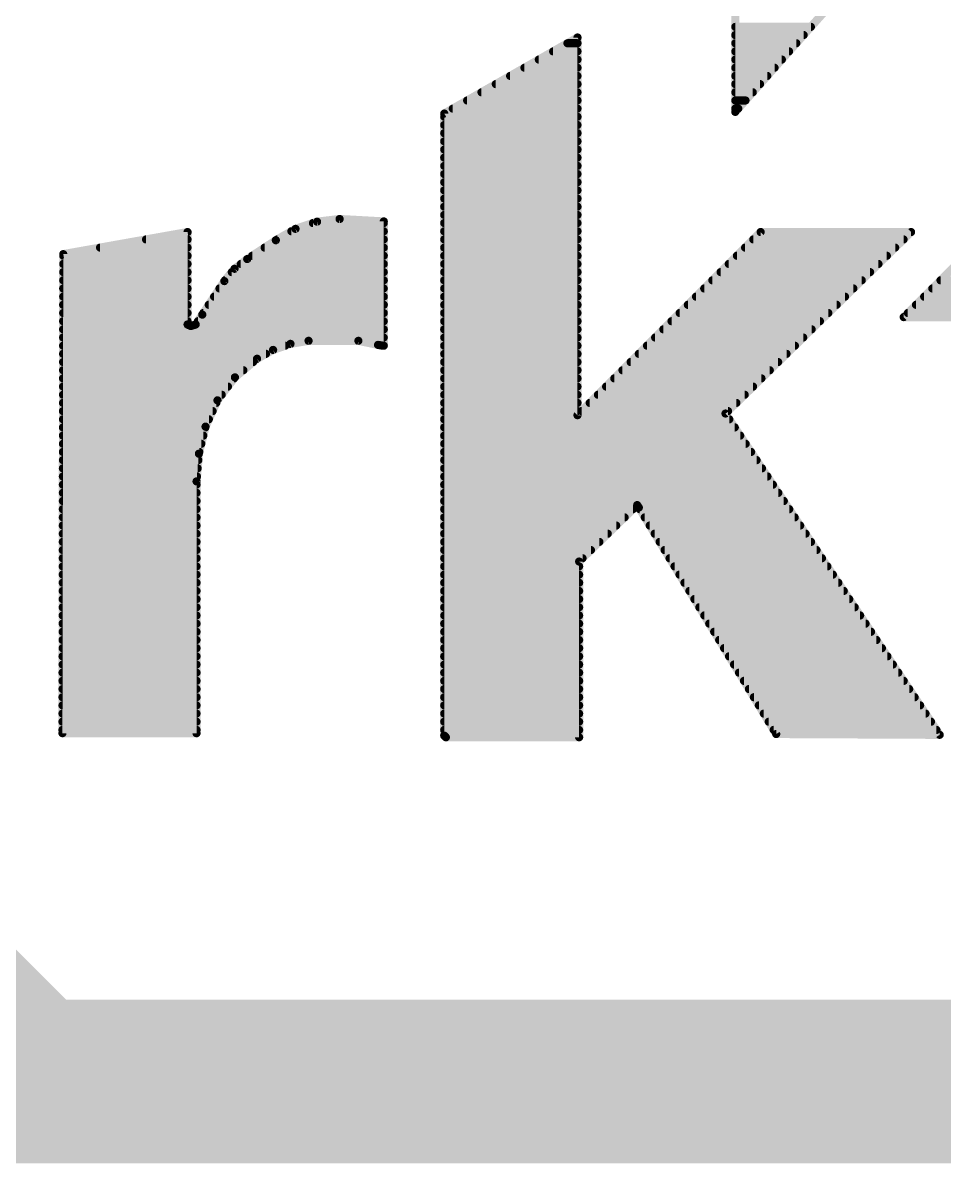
# Model space of a CAD drawing. Extents: x -15.6 to 82.7, y -6.5 to 54.7.
# Drawn here: x 31.54 to 34.403, y 42.926 to 46.469 of the extents above; entities that cross this region are included whole.
import ezdxf

# ---------------------------------------------------------------- set-up
doc = ezdxf.new("R2010")
doc.units = 0
for name, color, linetype in [('1', 12, 'CONTINUOUS'), ('16', 132, 'CONTINUOUS'), ('21', 41, 'CONTINUOUS'), ('22', 40, 'CONTINUOUS')]:
    doc.layers.add(name, color=color, linetype=linetype)

msp = doc.modelspace()

# ---------------------------------------------------------------- linework, layer by layer
at = {"layer": '1', "const_width": 0.254}
for points in [[(31.75, 43.18), (30.48, 44.45)], [(41.91, 43.18), (31.75, 43.18)]]:
    msp.add_lwpolyline(points, dxfattribs=at)
at = {"layer": '1', "const_width": 0.127}
for points in [[(31.75, 43.2435, 1), (31.75, 43.1165)], [(31.7051, 43.1351, 1), (31.7949, 43.2249)]]:
    msp.add_lwpolyline(points, format="xyb", dxfattribs=at)
at = {"layer": '16', "const_width": 0.254}
msp.add_lwpolyline([(62.23, 43.18), (12.7, 43.18)], dxfattribs=at)
at = {"layer": '21'}
for points, const_width in [([(33.7541, 47.7088), (33.7541, 46.1924)], 0.0254), ([(33.7541, 46.1924), (34.2417, 46.7411)], 0.0254), ([(33.7541, 46.4566), (33.9889, 46.4566)], 0.0254), ([(32.8498, 46.1874), (33.2638, 46.4236)], 0.0254), ([(33.2326, 46.4058), (33.2638, 46.4058)], 0.0254), ([(33.2638, 46.4236), (33.2638, 45.2501)], 0.0254), ([(33.7541, 46.4312), (33.9663, 46.4312)], 0.0254), ([(33.7541, 46.4058), (33.9437, 46.4058)], 0.0254), ([(33.1881, 46.3804), (33.2638, 46.3804)], 0.0254), ([(33.7541, 46.3804), (33.9212, 46.3804)], 0.0254), ([(33.1436, 46.355), (33.2638, 46.355)], 0.0254), ([(33.7541, 46.355), (33.8986, 46.355)], 0.0254), ([(33.0545, 46.3042), (33.2638, 46.3042)], 0.0254), ([(33.099, 46.3296), (33.2638, 46.3296)], 0.0254), ([(33.7541, 46.3296), (33.876, 46.3296)], 0.0254), ([(33.7541, 46.3042), (33.8535, 46.3042)], 0.0254), ([(33.01, 46.2788), (33.2638, 46.2788)], 0.0254), ([(33.7541, 46.2788), (33.8309, 46.2788)], 0.0254), ([(32.921, 46.228), (33.2638, 46.228)], 0.0254), ([(32.9655, 46.2534), (33.2638, 46.2534)], 0.0254), ([(33.7541, 46.2534), (33.8083, 46.2534)], 0.0254), ([(33.7541, 46.228), (33.7857, 46.228)], 0.0254), ([(32.8764, 46.2026), (33.2638, 46.2026)], 0.0254), ([(33.7541, 46.2026), (33.7632, 46.2026)], 0.0254), ([(32.8498, 44.2544), (32.8498, 46.1874)], 0.0254), ([(32.8498, 46.1772), (33.2638, 46.1772)], 0.0254), ([(32.8498, 46.1518), (33.2638, 46.1518)], 0.0254), ([(32.8498, 46.1264), (33.2638, 46.1264)], 0.0254), ([(32.8498, 46.101), (33.2638, 46.101)], 0.0254), ([(32.8498, 46.0756), (33.2638, 46.0756)], 0.0254), ([(32.8498, 46.0502), (33.2638, 46.0502)], 0.0254), ([(32.8498, 46.0248), (33.2638, 46.0248)], 0.0254), ([(32.8498, 45.9994), (33.2638, 45.9994)], 0.0254), ([(32.8498, 45.974), (33.2638, 45.974)], 0.0254), ([(32.8498, 45.9486), (33.2638, 45.9486)], 0.0254), ([(32.8498, 45.9232), (33.2638, 45.9232)], 0.0254), ([(32.8498, 45.8978), (33.2638, 45.8978)], 0.0254), ([(32.3877, 45.829), (32.4546, 45.8513)], 0.0254), ([(32.4418, 45.847), (32.6619, 45.847)], 0.0254), ([(32.4546, 45.8513), (32.5247, 45.8597)], 0.0254), ([(32.5247, 45.8597), (32.6619, 45.8521)], 0.0254), ([(32.6619, 45.8521), (32.6619, 45.466)], 0.0254), ([(32.8498, 45.8724), (33.2638, 45.8724)], 0.0254), ([(32.8498, 45.847), (33.2638, 45.847)], 0.0254), ([(31.6662, 45.7505), (32.0523, 45.8191)], 0.0254), ([(32.0523, 45.8191), (32.0523, 45.532)], 0.0254), ([(32.3266, 45.7937), (32.3877, 45.829)], 0.0254), ([(32.3749, 45.8216), (32.6619, 45.8216)], 0.0254), ([(32.8498, 45.8216), (33.2638, 45.8216)], 0.0254), ([(33.2638, 45.2501), (33.8328, 45.8191)], 0.0254), ([(34.3002, 45.8191), (33.7236, 45.2552)], 0.0254), ([(33.8328, 45.8191), (34.3002, 45.8191)], 0.0254), ([(34.2773, 45.5549), (34.544, 45.8216)], 0.0254), ([(31.7805, 45.7708), (32.0523, 45.7708)], 0.0254), ([(31.9234, 45.7962), (32.0523, 45.7962)], 0.0254), ([(32.2377, 45.7352), (32.3266, 45.7937)], 0.0254), ([(32.2918, 45.7708), (32.6619, 45.7708)], 0.0254), ([(32.3309, 45.7962), (32.6619, 45.7962)], 0.0254), ([(32.8498, 45.7962), (33.2638, 45.7962)], 0.0254), ([(32.8498, 45.7708), (33.2638, 45.7708)], 0.0254), ([(33.7845, 45.7708), (34.2508, 45.7708)], 0.0254), ([(33.8099, 45.7962), (34.2768, 45.7962)], 0.0254), ([(31.6636, 44.262), (31.6662, 45.7505)], 0.0254), ([(31.6662, 45.7454), (32.0523, 45.7454)], 0.0254), ([(32.1982, 45.705), (32.2377, 45.7352)], 0.0254), ([(32.2532, 45.7454), (32.6619, 45.7454)], 0.0254), ([(32.8498, 45.7454), (33.2638, 45.7454)], 0.0254), ([(33.7591, 45.7454), (34.2248, 45.7454)], 0.0254), ([(31.6661, 45.72), (32.0523, 45.72)], 0.0254), ([(32.1666, 45.6667), (32.1982, 45.705)], 0.0254), ([(32.2178, 45.72), (32.6619, 45.72)], 0.0254), ([(32.8498, 45.72), (33.2638, 45.72)], 0.0254), ([(33.7337, 45.72), (34.1989, 45.72)], 0.0254), ([(31.6661, 45.6946), (32.0523, 45.6946)], 0.0254), ([(31.6661, 45.6692), (32.0523, 45.6692)], 0.0254), ([(32.098, 45.5625), (32.1666, 45.6667)], 0.0254), ([(32.1687, 45.6692), (32.6619, 45.6692)], 0.0254), ([(32.1897, 45.6946), (32.6619, 45.6946)], 0.0254), ([(32.8498, 45.6946), (33.2638, 45.6946)], 0.0254), ([(32.8498, 45.6692), (33.2638, 45.6692)], 0.0254), ([(33.6829, 45.6692), (34.1469, 45.6692)], 0.0254), ([(33.7083, 45.6946), (34.1729, 45.6946)], 0.0254), ([(34.3916, 45.6692), (35.3924, 45.6692)], 0.0254), ([(31.666, 45.6438), (32.0523, 45.6438)], 0.0254), ([(32.1515, 45.6438), (32.6619, 45.6438)], 0.0254), ([(32.8498, 45.6438), (33.2638, 45.6438)], 0.0254), ([(33.6575, 45.6438), (34.121, 45.6438)], 0.0254), ([(34.3662, 45.6438), (35.3924, 45.6438)], 0.0254), ([(31.6659, 45.593), (32.0523, 45.593)], 0.0254), ([(31.666, 45.6184), (32.0523, 45.6184)], 0.0254), ([(32.1181, 45.593), (32.6619, 45.593)], 0.0254), ([(32.1348, 45.6184), (32.6619, 45.6184)], 0.0254), ([(32.8498, 45.6184), (33.2638, 45.6184)], 0.0254), ([(32.8498, 45.593), (33.2638, 45.593)], 0.0254), ([(33.6067, 45.593), (34.069, 45.593)], 0.0254), ([(33.6321, 45.6184), (34.095, 45.6184)], 0.0254), ([(34.3154, 45.593), (35.3924, 45.593)], 0.0254), ([(34.3408, 45.6184), (35.3924, 45.6184)], 0.0254), ([(31.6659, 45.5676), (32.0523, 45.5676)], 0.0254), ([(32.0777, 45.532), (32.098, 45.5625)], 0.0254), ([(32.1014, 45.5676), (32.6619, 45.5676)], 0.0254), ([(32.8498, 45.5676), (33.2638, 45.5676)], 0.0254), ([(33.5813, 45.5676), (34.043, 45.5676)], 0.0254), ([(34.6761, 45.5524), (34.2773, 45.5549)], 0.0254), ([(34.29, 45.5676), (35.3924, 45.5676)], 0.0254), ([(31.6658, 45.5422), (32.0523, 45.5422)], 0.0254), ([(32.0523, 45.532), (32.0624, 45.527)], 0.0254), ([(32.0624, 45.527), (32.0777, 45.532)], 0.0254), ([(32.0845, 45.5422), (32.6619, 45.5422)], 0.0254), ([(32.8498, 45.5422), (33.2638, 45.5422)], 0.0254), ([(33.5559, 45.5422), (34.0171, 45.5422)], 0.0254), ([(31.6657, 45.4914), (32.6619, 45.4914)], 0.0254), ([(31.6658, 45.5168), (32.6619, 45.5168)], 0.0254), ([(32.8498, 45.5168), (33.2638, 45.5168)], 0.0254), ([(32.8498, 45.4914), (33.2638, 45.4914)], 0.0254), ([(33.5051, 45.4914), (33.9651, 45.4914)], 0.0254), ([(33.5305, 45.5168), (33.9911, 45.5168)], 0.0254), ([(31.6657, 45.466), (32.3557, 45.466)], 0.0254), ([(32.3181, 45.4529), (32.2682, 45.4254)], 0.0254), ([(32.372, 45.4717), (32.3181, 45.4529)], 0.0254), ([(32.4282, 45.4812), (32.372, 45.4717)], 0.0254), ([(32.5831, 45.4812), (32.4282, 45.4812)], 0.0254), ([(32.6441, 45.4685), (32.5831, 45.4812)], 0.0254), ([(32.6593, 45.466), (32.6441, 45.4685)], 0.0254), ([(32.6619, 45.466), (32.6593, 45.466)], 0.0254), ([(32.6593, 45.466), (32.6619, 45.466)], 0.0254), ([(32.8498, 45.466), (33.2638, 45.466)], 0.0254), ([(33.4797, 45.466), (33.9392, 45.466)], 0.0254), ([(31.6656, 45.4152), (32.2561, 45.4152)], 0.0254), ([(31.6657, 45.4406), (32.2958, 45.4406)], 0.0254), ([(32.2682, 45.4254), (32.1995, 45.3677)], 0.0254), ([(32.8498, 45.4406), (33.2638, 45.4406)], 0.0254), ([(32.8498, 45.4152), (33.2638, 45.4152)], 0.0254), ([(33.4289, 45.4152), (33.8872, 45.4152)], 0.0254), ([(33.4543, 45.4406), (33.9132, 45.4406)], 0.0254), ([(31.6656, 45.3898), (32.2258, 45.3898)], 0.0254), ([(32.8498, 45.3898), (33.2638, 45.3898)], 0.0254), ([(33.4035, 45.3898), (33.8612, 45.3898)], 0.0254), ([(31.6655, 45.3644), (32.197, 45.3644)], 0.0254), ([(32.1995, 45.3677), (32.1452, 45.2962)], 0.0254), ([(32.8498, 45.3644), (33.2638, 45.3644)], 0.0254), ([(33.3781, 45.3644), (33.8353, 45.3644)], 0.0254), ([(31.6654, 45.3136), (32.1585, 45.3136)], 0.0254), ([(31.6655, 45.339), (32.1777, 45.339)], 0.0254), ([(32.8498, 45.339), (33.2638, 45.339)], 0.0254), ([(32.8498, 45.3136), (33.2638, 45.3136)], 0.0254), ([(33.3273, 45.3136), (33.7833, 45.3136)], 0.0254), ([(33.3527, 45.339), (33.8093, 45.339)], 0.0254), ([(31.6654, 45.2882), (32.1416, 45.2882)], 0.0254), ([(32.1452, 45.2962), (32.1081, 45.2145)], 0.0254), ([(32.8498, 45.2882), (33.2638, 45.2882)], 0.0254), ([(33.3019, 45.2882), (33.7573, 45.2882)], 0.0254), ([(31.6653, 45.2628), (32.1301, 45.2628)], 0.0254), ([(31.6653, 45.2374), (32.1185, 45.2374)], 0.0254), ([(32.8498, 45.2628), (33.2638, 45.2628)], 0.0254), ([(32.8498, 45.2374), (33.7355, 45.2374)], 0.0254), ([(33.2765, 45.2628), (33.7314, 45.2628)], 0.0254), ([(33.7236, 45.2552), (34.3891, 44.257)], 0.0254), ([(31.6653, 45.212), (32.1075, 45.212)], 0.0254), ([(32.1081, 45.2145), (32.0876, 45.1305)], 0.0254), ([(32.8498, 45.212), (33.7524, 45.212)], 0.0254), ([(31.6652, 45.1866), (32.1013, 45.1866)], 0.0254), ([(32.8498, 45.1866), (33.7693, 45.1866)], 0.0254), ([(31.6651, 45.1358), (32.0889, 45.1358)], 0.0254), ([(31.6652, 45.1612), (32.0951, 45.1612)], 0.0254), ([(32.0876, 45.1305), (32.0802, 45.0444)], 0.0254), ([(32.8498, 45.1612), (33.7863, 45.1612)], 0.0254), ([(32.8498, 45.1358), (33.8032, 45.1358)], 0.0254), ([(31.6651, 45.1104), (32.0859, 45.1104)], 0.0254), ([(32.8498, 45.1104), (33.8201, 45.1104)], 0.0254), ([(31.665, 45.085), (32.0837, 45.085)], 0.0254), ([(31.665, 45.0596), (32.0815, 45.0596)], 0.0254), ([(32.8498, 45.085), (33.8371, 45.085)], 0.0254), ([(32.8498, 45.0596), (33.854, 45.0596)], 0.0254), ([(31.6649, 45.0342), (32.0802, 45.0342)], 0.0254), ([(32.0802, 45.0444), (32.0802, 44.262)], 0.0254), ([(32.8498, 45.0342), (33.8709, 45.0342)], 0.0254), ([(31.6649, 45.0088), (32.0802, 45.0088)], 0.0254), ([(32.8498, 45.0088), (33.8879, 45.0088)], 0.0254), ([(31.6648, 44.958), (32.0802, 44.958)], 0.0254), ([(31.6649, 44.9834), (32.0802, 44.9834)], 0.0254), ([(32.8498, 44.9834), (33.9048, 44.9834)], 0.0254), ([(32.8498, 44.958), (33.4362, 44.958)], 0.0254), ([(33.4493, 44.9707), (33.2689, 44.7954)], 0.0254), ([(33.4543, 44.9631), (33.4493, 44.9707)], 0.0254), ([(33.8811, 44.2595), (33.4543, 44.9631)], 0.0254), ([(33.4574, 44.958), (33.9217, 44.958)], 0.0254), ([(31.6648, 44.9326), (32.0802, 44.9326)], 0.0254), ([(32.8498, 44.9326), (33.4101, 44.9326)], 0.0254), ([(33.4728, 44.9326), (33.9387, 44.9326)], 0.0254), ([(31.6647, 44.9072), (32.0802, 44.9072)], 0.0254), ([(31.6647, 44.8818), (32.0802, 44.8818)], 0.0254), ([(32.8498, 44.9072), (33.384, 44.9072)], 0.0254), ([(32.8498, 44.8818), (33.3578, 44.8818)], 0.0254), ([(33.4882, 44.9072), (33.9556, 44.9072)], 0.0254), ([(33.5036, 44.8818), (33.9725, 44.8818)], 0.0254), ([(31.6646, 44.8564), (32.0802, 44.8564)], 0.0254), ([(32.8498, 44.8564), (33.3317, 44.8564)], 0.0254), ([(33.519, 44.8564), (33.9895, 44.8564)], 0.0254), ([(31.6646, 44.831), (32.0802, 44.831)], 0.0254), ([(32.8498, 44.831), (33.3055, 44.831)], 0.0254), ([(33.5344, 44.831), (34.0064, 44.831)], 0.0254), ([(31.6645, 44.8056), (32.0802, 44.8056)], 0.0254), ([(31.6645, 44.7802), (32.0802, 44.7802)], 0.0254), ([(32.8498, 44.8056), (33.2794, 44.8056)], 0.0254), ([(32.8498, 44.7802), (33.2689, 44.7802)], 0.0254), ([(33.2689, 44.7954), (33.2689, 44.2493)], 0.0254), ([(33.5498, 44.8056), (34.0233, 44.8056)], 0.0254), ([(33.5652, 44.7802), (34.0403, 44.7802)], 0.0254), ([(31.6645, 44.7548), (32.0802, 44.7548)], 0.0254), ([(32.8498, 44.7548), (33.2689, 44.7548)], 0.0254), ([(33.5807, 44.7548), (34.0572, 44.7548)], 0.0254), ([(31.6644, 44.7294), (32.0802, 44.7294)], 0.0254), ([(31.6644, 44.704), (32.0802, 44.704)], 0.0254), ([(32.8498, 44.7294), (33.2689, 44.7294)], 0.0254), ([(32.8498, 44.704), (33.2689, 44.704)], 0.0254), ([(33.5961, 44.7294), (34.0742, 44.7294)], 0.0254), ([(33.6115, 44.704), (34.0911, 44.704)], 0.0254), ([(31.6643, 44.6786), (32.0802, 44.6786)], 0.0254), ([(32.8498, 44.6786), (33.2689, 44.6786)], 0.0254), ([(33.6269, 44.6786), (34.108, 44.6786)], 0.0254), ([(31.6643, 44.6532), (32.0802, 44.6532)], 0.0254), ([(32.8498, 44.6532), (33.2689, 44.6532)], 0.0254), ([(33.6423, 44.6532), (34.125, 44.6532)], 0.0254), ([(31.6642, 44.6278), (32.0802, 44.6278)], 0.0254), ([(31.6642, 44.6024), (32.0802, 44.6024)], 0.0254), ([(32.8498, 44.6278), (33.2689, 44.6278)], 0.0254), ([(32.8498, 44.6024), (33.2689, 44.6024)], 0.0254), ([(33.6577, 44.6278), (34.1419, 44.6278)], 0.0254), ([(33.6731, 44.6024), (34.1588, 44.6024)], 0.0254), ([(31.6642, 44.577), (32.0802, 44.577)], 0.0254), ([(32.8498, 44.577), (33.2689, 44.577)], 0.0254), ([(33.6885, 44.577), (34.1758, 44.577)], 0.0254), ([(31.6641, 44.5516), (32.0802, 44.5516)], 0.0254), ([(32.8498, 44.5516), (33.2689, 44.5516)], 0.0254), ([(33.7039, 44.5516), (34.1927, 44.5516)], 0.0254), ([(31.664, 44.5008), (32.0802, 44.5008)], 0.0254), ([(31.6641, 44.5262), (32.0802, 44.5262)], 0.0254), ([(32.8498, 44.5262), (33.2689, 44.5262)], 0.0254), ([(32.8498, 44.5008), (33.2689, 44.5008)], 0.0254), ([(33.7193, 44.5262), (34.2096, 44.5262)], 0.0254), ([(33.7347, 44.5008), (34.2266, 44.5008)], 0.0254), ([(31.664, 44.4754), (32.0802, 44.4754)], 0.0254), ([(32.8498, 44.4754), (33.2689, 44.4754)], 0.0254), ([(33.7501, 44.4754), (34.2435, 44.4754)], 0.0254), ([(31.6639, 44.45), (32.0802, 44.45)], 0.0254), ([(31.6639, 44.4246), (32.0802, 44.4246)], 0.0254), ([(32.8498, 44.45), (33.2689, 44.45)], 0.0254), ([(32.8498, 44.4246), (33.2689, 44.4246)], 0.0254), ([(33.7655, 44.45), (34.2604, 44.45)], 0.0254), ([(33.781, 44.4246), (34.2774, 44.4246)], 0.0254), ([(31.6638, 44.3992), (32.0802, 44.3992)], 0.0254), ([(32.8498, 44.3992), (33.2689, 44.3992)], 0.0254), ([(33.7964, 44.3992), (34.2943, 44.3992)], 0.0254), ([(31.6638, 44.3738), (32.0802, 44.3738)], 0.0254), ([(32.8498, 44.3738), (33.2689, 44.3738)], 0.0254), ([(33.8118, 44.3738), (34.3112, 44.3738)], 0.0254), ([(31.6637, 44.323), (32.0802, 44.323)], 0.0254), ([(31.6638, 44.3484), (32.0802, 44.3484)], 0.0254), ([(32.8498, 44.3484), (33.2689, 44.3484)], 0.0254), ([(32.8498, 44.323), (33.2689, 44.323)], 0.0254), ([(33.8272, 44.3484), (34.3282, 44.3484)], 0.0254), ([(33.8426, 44.323), (34.3451, 44.323)], 0.0254), ([(31.6637, 44.2976), (32.0802, 44.2976)], 0.0254), ([(32.8498, 44.2976), (33.2689, 44.2976)], 0.0254), ([(33.858, 44.2976), (34.362, 44.2976)], 0.0254), ([(31.6636, 44.2722), (32.0802, 44.2722)], 0.0254), ([(32.0802, 44.262), (31.6636, 44.262)], 0.0254), ([(32.8498, 44.2722), (33.2689, 44.2722)], 0.0254), ([(32.8549, 44.2493), (32.8498, 44.2544)], 0.0254), ([(33.2689, 44.2493), (32.8549, 44.2493)], 0.0254), ([(33.8734, 44.2722), (34.379, 44.2722)], 0.0254), ([(34.3891, 44.257), (33.8811, 44.2595)], 0.0254), ([(45.72, 43.18), (15.24, 43.18)], 0.508)]:
    msp.add_lwpolyline(points, dxfattribs=dict(at, const_width=const_width))
at = {"layer": '21', "const_width": 0.0127}
for points in [[(33.7541, 46.4629, 1), (33.7541, 46.4503)], [(33.9889, 46.4503, 1), (33.9889, 46.4629)], [(33.2326, 46.4121, 1), (33.2326, 46.3995)], [(33.2702, 46.4236, 1), (33.2575, 46.4236)], [(33.2669, 46.4181, 1), (33.2607, 46.4291)], [(33.2638, 46.3995, 1), (33.2638, 46.4121)], [(33.7541, 46.4376, 1), (33.7541, 46.4249)], [(33.7541, 46.4121, 1), (33.7541, 46.3995)], [(33.9437, 46.3995, 1), (33.9437, 46.4121)], [(33.9663, 46.4249, 1), (33.9663, 46.4376)], [(33.1881, 46.3867, 1), (33.1881, 46.3741)], [(33.2638, 46.3741, 1), (33.2638, 46.3867)], [(33.7541, 46.3867, 1), (33.7541, 46.3741)], [(33.9212, 46.3741, 1), (33.9212, 46.3867)], [(33.1436, 46.3614, 1), (33.1436, 46.3487)], [(33.2638, 46.3487, 1), (33.2638, 46.3614)], [(33.7541, 46.3614, 1), (33.7541, 46.3487)], [(33.8986, 46.3487, 1), (33.8986, 46.3614)], [(33.0545, 46.3105, 1), (33.0545, 46.2979)], [(33.099, 46.3359, 1), (33.099, 46.3233)], [(33.2638, 46.3233, 1), (33.2638, 46.3359)], [(33.2638, 46.2979, 1), (33.2638, 46.3105)], [(33.7541, 46.3359, 1), (33.7541, 46.3233)], [(33.7541, 46.3105, 1), (33.7541, 46.2979)], [(33.8535, 46.2979, 1), (33.8535, 46.3105)], [(33.876, 46.3233, 1), (33.876, 46.3359)], [(33.01, 46.2852, 1), (33.01, 46.2725)], [(33.2638, 46.2725, 1), (33.2638, 46.2852)], [(33.7541, 46.2852, 1), (33.7541, 46.2725)], [(33.8309, 46.2725, 1), (33.8309, 46.2852)], [(32.921, 46.2343, 1), (32.921, 46.2217)], [(32.9655, 46.2597, 1), (32.9655, 46.2471)], [(33.2638, 46.2471, 1), (33.2638, 46.2597)], [(33.2638, 46.2217, 1), (33.2638, 46.2343)], [(33.7541, 46.2597, 1), (33.7541, 46.2471)], [(33.7541, 46.2343, 1), (33.7541, 46.2217)], [(33.7857, 46.2217, 1), (33.7857, 46.2343)], [(33.8083, 46.2471, 1), (33.8083, 46.2597)], [(32.8764, 46.209, 1), (32.8764, 46.1963)], [(33.2638, 46.1963, 1), (33.2638, 46.209)], [(33.7541, 46.209, 1), (33.7541, 46.1963)], [(33.7632, 46.1963, 1), (33.7632, 46.209)], [(32.8467, 46.1929, 1), (32.8529, 46.1819)], [(32.8561, 46.1874, 1), (32.8435, 46.1874)], [(32.8498, 46.1835, 1), (32.8498, 46.1709)], [(33.2638, 46.1709, 1), (33.2638, 46.1835)], [(33.7494, 46.1966, 1), (33.7588, 46.1882)], [(33.7478, 46.1924, 1), (33.7604, 46.1924)], [(32.8498, 46.1328, 1), (32.8498, 46.1201)], [(32.8498, 46.1581, 1), (32.8498, 46.1455)], [(33.2638, 46.1455, 1), (33.2638, 46.1581)], [(33.2638, 46.1201, 1), (33.2638, 46.1328)], [(32.8498, 46.1073, 1), (32.8498, 46.0947)], [(33.2638, 46.0947, 1), (33.2638, 46.1073)], [(32.8498, 46.0566, 1), (32.8498, 46.0439)], [(32.8498, 46.0819, 1), (32.8498, 46.0693)], [(33.2638, 46.0693, 1), (33.2638, 46.0819)], [(33.2638, 46.0439, 1), (33.2638, 46.0566)], [(32.8498, 46.0311, 1), (32.8498, 46.0185)], [(33.2638, 46.0185, 1), (33.2638, 46.0311)], [(32.8498, 46.0057, 1), (32.8498, 45.9931)], [(33.2638, 45.9931, 1), (33.2638, 46.0057)], [(32.8498, 45.9804, 1), (32.8498, 45.9677)], [(32.8498, 45.9549, 1), (32.8498, 45.9423)], [(33.2638, 45.9677, 1), (33.2638, 45.9804)], [(33.2638, 45.9423, 1), (33.2638, 45.9549)], [(32.8498, 45.9295, 1), (32.8498, 45.9169)], [(33.2638, 45.9169, 1), (33.2638, 45.9295)], [(32.8498, 45.9042, 1), (32.8498, 45.8915)], [(33.2638, 45.8915, 1), (33.2638, 45.9042)], [(32.4418, 45.8533, 1), (32.4418, 45.8407)], [(32.4539, 45.8576, 1), (32.4554, 45.845)], [(32.4567, 45.8453, 1), (32.4526, 45.8573)], [(32.5251, 45.866, 1), (32.5243, 45.8534)], [(32.5255, 45.8534, 1), (32.5239, 45.866)], [(32.6683, 45.8521, 1), (32.6556, 45.8521)], [(32.6615, 45.8458, 1), (32.6623, 45.8584)], [(32.6619, 45.8407, 1), (32.6619, 45.8533)], [(32.8498, 45.8787, 1), (32.8498, 45.8661)], [(32.8498, 45.8533, 1), (32.8498, 45.8407)], [(33.2638, 45.8661, 1), (33.2638, 45.8787)], [(33.2638, 45.8407, 1), (33.2638, 45.8533)], [(32.0587, 45.8191, 1), (32.046, 45.8191)], [(32.0534, 45.8128, 1), (32.0512, 45.8254)], [(32.3749, 45.828, 1), (32.3749, 45.8153)], [(32.3857, 45.835, 1), (32.3897, 45.823)], [(32.3909, 45.8235, 1), (32.3845, 45.8345)], [(32.6619, 45.8153, 1), (32.6619, 45.828)], [(32.8498, 45.828, 1), (32.8498, 45.8153)], [(33.2638, 45.8153, 1), (33.2638, 45.828)], [(33.8328, 45.8254, 1), (33.8328, 45.8128)], [(33.8373, 45.8146, 1), (33.8283, 45.8236)], [(34.3046, 45.8146, 1), (34.2958, 45.8236)], [(34.3002, 45.8128, 1), (34.3002, 45.8254)], [(31.7805, 45.7771, 1), (31.7805, 45.7645)], [(31.9234, 45.8025, 1), (31.9234, 45.7899)], [(32.0523, 45.7899, 1), (32.0523, 45.8025)], [(32.0523, 45.7645, 1), (32.0523, 45.7771)], [(32.2918, 45.7771, 1), (32.2918, 45.7645)], [(32.3234, 45.7992, 1), (32.3298, 45.7882)], [(32.3301, 45.7884, 1), (32.3231, 45.799)], [(32.3309, 45.8025, 1), (32.3309, 45.7899)], [(32.6619, 45.7899, 1), (32.6619, 45.8025)], [(32.6619, 45.7645, 1), (32.6619, 45.7771)], [(32.8498, 45.8025, 1), (32.8498, 45.7899)], [(32.8498, 45.7771, 1), (32.8498, 45.7645)], [(33.2638, 45.7899, 1), (33.2638, 45.8025)], [(33.2638, 45.7645, 1), (33.2638, 45.7771)], [(33.7845, 45.7771, 1), (33.7845, 45.7645)], [(33.8099, 45.8025, 1), (33.8099, 45.7899)], [(34.2508, 45.7645, 1), (34.2508, 45.7771)], [(34.2768, 45.7899, 1), (34.2768, 45.8025)], [(31.6725, 45.7505, 1), (31.6599, 45.7505)], [(31.6651, 45.7568, 1), (31.6673, 45.7442)], [(31.6662, 45.7518, 1), (31.6662, 45.7391)], [(32.0523, 45.7391, 1), (32.0523, 45.7518)], [(32.2342, 45.7405, 1), (32.2412, 45.7299)], [(32.2416, 45.7302, 1), (32.2338, 45.7402)], [(32.2532, 45.7518, 1), (32.2532, 45.7391)], [(32.6619, 45.7391, 1), (32.6619, 45.7518)], [(32.8498, 45.7518, 1), (32.8498, 45.7391)], [(33.2638, 45.7391, 1), (33.2638, 45.7518)], [(33.7591, 45.7518, 1), (33.7591, 45.7391)], [(34.2248, 45.7391, 1), (34.2248, 45.7518)], [(31.6661, 45.7263, 1), (31.6661, 45.7137)], [(32.0523, 45.7137, 1), (32.0523, 45.7263)], [(32.1944, 45.71, 1), (32.2021, 45.7)], [(32.2031, 45.701, 1), (32.1934, 45.709)], [(32.2178, 45.7263, 1), (32.2178, 45.7137)], [(32.6619, 45.7137, 1), (32.6619, 45.7263)], [(32.8498, 45.7263, 1), (32.8498, 45.7137)], [(33.2638, 45.7137, 1), (33.2638, 45.7263)], [(33.7337, 45.7263, 1), (33.7337, 45.7137)], [(34.1989, 45.7137, 1), (34.1989, 45.7263)], [(31.6661, 45.7009, 1), (31.6661, 45.6883)], [(31.6661, 45.6756, 1), (31.6661, 45.6629)], [(32.0523, 45.6883, 1), (32.0523, 45.7009)], [(32.0523, 45.6629, 1), (32.0523, 45.6756)], [(32.1617, 45.6707, 1), (32.1715, 45.6627)], [(32.1719, 45.6632, 1), (32.1613, 45.6702)], [(32.1687, 45.6756, 1), (32.1687, 45.6629)], [(32.1897, 45.7009, 1), (32.1897, 45.6883)], [(32.6619, 45.6883, 1), (32.6619, 45.7009)], [(32.6619, 45.6629, 1), (32.6619, 45.6756)], [(32.8498, 45.6756, 1), (32.8498, 45.6629)], [(32.8498, 45.7009, 1), (32.8498, 45.6883)], [(33.2638, 45.6883, 1), (33.2638, 45.7009)], [(33.2638, 45.6629, 1), (33.2638, 45.6756)], [(33.6829, 45.6756, 1), (33.6829, 45.6629)], [(33.7083, 45.7009, 1), (33.7083, 45.6883)], [(34.1469, 45.6629, 1), (34.1469, 45.6756)], [(34.1729, 45.6883, 1), (34.1729, 45.7009)], [(34.3916, 45.6756, 1), (34.3916, 45.6629)], [(31.666, 45.6501, 1), (31.666, 45.6375)], [(32.0523, 45.6375, 1), (32.0523, 45.6501)], [(32.1515, 45.6501, 1), (32.1515, 45.6375)], [(32.6619, 45.6375, 1), (32.6619, 45.6501)], [(32.8498, 45.6501, 1), (32.8498, 45.6375)], [(33.2638, 45.6375, 1), (33.2638, 45.6501)], [(33.6575, 45.6501, 1), (33.6575, 45.6375)], [(34.121, 45.6375, 1), (34.121, 45.6501)], [(34.3662, 45.6501, 1), (34.3662, 45.6375)], [(31.6659, 45.5994, 1), (31.6659, 45.5867)], [(31.666, 45.6247, 1), (31.666, 45.6121)], [(32.0523, 45.6121, 1), (32.0523, 45.6247)], [(32.0523, 45.5867, 1), (32.0523, 45.5994)], [(32.1181, 45.5994, 1), (32.1181, 45.5867)], [(32.1348, 45.6247, 1), (32.1348, 45.6121)], [(32.6619, 45.6121, 1), (32.6619, 45.6247)], [(32.6619, 45.5867, 1), (32.6619, 45.5994)], [(32.8498, 45.5994, 1), (32.8498, 45.5867)], [(32.8498, 45.6247, 1), (32.8498, 45.6121)], [(33.2638, 45.6121, 1), (33.2638, 45.6247)], [(33.2638, 45.5867, 1), (33.2638, 45.5994)], [(33.6067, 45.5994, 1), (33.6067, 45.5867)], [(33.6321, 45.6247, 1), (33.6321, 45.6121)], [(34.069, 45.5867, 1), (34.069, 45.5994)], [(34.095, 45.6121, 1), (34.095, 45.6247)], [(34.3154, 45.5994, 1), (34.3154, 45.5867)], [(34.3408, 45.6247, 1), (34.3408, 45.6121)], [(31.6659, 45.5739, 1), (31.6659, 45.5613)], [(32.0523, 45.5613, 1), (32.0523, 45.5739)], [(32.0927, 45.566, 1), (32.1033, 45.559)], [(32.1033, 45.559, 1), (32.0927, 45.566)], [(32.1014, 45.5739, 1), (32.1014, 45.5613)], [(32.6619, 45.5613, 1), (32.6619, 45.5739)], [(32.8498, 45.5739, 1), (32.8498, 45.5613)], [(33.2638, 45.5613, 1), (33.2638, 45.5739)], [(33.5813, 45.5739, 1), (33.5813, 45.5613)], [(34.043, 45.5613, 1), (34.043, 45.5739)], [(34.2773, 45.5612, 1), (34.2773, 45.5486)], [(34.29, 45.5739, 1), (34.29, 45.5613)], [(31.6658, 45.5485, 1), (31.6658, 45.5359)], [(32.0551, 45.5377, 1), (32.0495, 45.5263)], [(32.046, 45.532, 1), (32.0587, 45.532)], [(32.0523, 45.5359, 1), (32.0523, 45.5485)], [(32.0604, 45.533, 1), (32.0644, 45.521)], [(32.0596, 45.5213, 1), (32.0652, 45.5327)], [(32.0724, 45.5355, 1), (32.083, 45.5285)], [(32.0797, 45.526, 1), (32.0757, 45.538)], [(32.0845, 45.5485, 1), (32.0845, 45.5359)], [(32.6619, 45.5359, 1), (32.6619, 45.5485)], [(32.8498, 45.5485, 1), (32.8498, 45.5359)], [(33.2638, 45.5359, 1), (33.2638, 45.5485)], [(33.5559, 45.5485, 1), (33.5559, 45.5359)], [(34.0171, 45.5359, 1), (34.0171, 45.5485)], [(34.2728, 45.5594, 1), (34.2818, 45.5504)], [(31.6658, 45.5232, 1), (31.6658, 45.5105)], [(31.6657, 45.4977, 1), (31.6657, 45.4851)], [(32.6619, 45.5105, 1), (32.6619, 45.5232)], [(32.6619, 45.4851, 1), (32.6619, 45.4977)], [(32.8498, 45.5232, 1), (32.8498, 45.5105)], [(32.8498, 45.4977, 1), (32.8498, 45.4851)], [(33.2638, 45.5105, 1), (33.2638, 45.5232)], [(33.2638, 45.4851, 1), (33.2638, 45.4977)], [(33.5051, 45.4977, 1), (33.5051, 45.4851)], [(33.5305, 45.5232, 1), (33.5305, 45.5105)], [(33.9651, 45.4851, 1), (33.9651, 45.4977)], [(33.9911, 45.5105, 1), (33.9911, 45.5232)], [(31.6657, 45.4723, 1), (31.6657, 45.4597)], [(32.316, 45.4589, 1), (32.3202, 45.4469)], [(32.3212, 45.4474, 1), (32.3151, 45.4585)], [(32.3557, 45.4597, 1), (32.3557, 45.4723)], [(32.3709, 45.4779, 1), (32.373, 45.4654)], [(32.3741, 45.4657, 1), (32.3699, 45.4777)], [(32.4282, 45.4875, 1), (32.4282, 45.4749)], [(32.4293, 45.4749, 1), (32.4271, 45.4875)], [(32.5844, 45.4874, 1), (32.5818, 45.475)], [(32.5831, 45.4749, 1), (32.5831, 45.4875)], [(32.6451, 45.4748, 1), (32.6431, 45.4622)], [(32.6428, 45.4623, 1), (32.6454, 45.4747)], [(32.6593, 45.4723, 1), (32.6593, 45.4597)], [(32.6593, 45.4723, 1), (32.6593, 45.4597)], [(32.6556, 45.466, 1), (32.6683, 45.466)], [(32.6583, 45.4597, 1), (32.6603, 45.4723)], [(32.6619, 45.4597, 1), (32.6619, 45.4723)], [(32.6619, 45.4597, 1), (32.6619, 45.4723)], [(32.8498, 45.4723, 1), (32.8498, 45.4597)], [(33.2638, 45.4597, 1), (33.2638, 45.4723)], [(33.4797, 45.4723, 1), (33.4797, 45.4597)], [(33.9392, 45.4597, 1), (33.9392, 45.4723)], [(31.6657, 45.447, 1), (31.6657, 45.4343)], [(31.6656, 45.4215, 1), (31.6656, 45.4089)], [(32.2561, 45.4089, 1), (32.2561, 45.4215)], [(32.2651, 45.431, 1), (32.2713, 45.4198)], [(32.2723, 45.4205, 1), (32.2641, 45.4303)], [(32.2958, 45.4343, 1), (32.2958, 45.447)], [(32.8498, 45.447, 1), (32.8498, 45.4343)], [(32.8498, 45.4215, 1), (32.8498, 45.4089)], [(33.2638, 45.4343, 1), (33.2638, 45.447)], [(33.2638, 45.4089, 1), (33.2638, 45.4215)], [(33.4289, 45.4215, 1), (33.4289, 45.4089)], [(33.4543, 45.447, 1), (33.4543, 45.4343)], [(33.8872, 45.4089, 1), (33.8872, 45.4215)], [(33.9132, 45.4343, 1), (33.9132, 45.447)], [(31.6656, 45.3961, 1), (31.6656, 45.3835)], [(32.2258, 45.3835, 1), (32.2258, 45.3961)], [(32.8498, 45.3961, 1), (32.8498, 45.3835)], [(33.2638, 45.3835, 1), (33.2638, 45.3961)], [(33.4035, 45.3961, 1), (33.4035, 45.3835)], [(33.8612, 45.3835, 1), (33.8612, 45.3961)], [(31.6655, 45.3708, 1), (31.6655, 45.3581)], [(32.1954, 45.3725, 1), (32.2036, 45.3628)], [(32.2046, 45.3638, 1), (32.1944, 45.3715)], [(32.197, 45.3581, 1), (32.197, 45.3708)], [(32.8498, 45.3708, 1), (32.8498, 45.3581)], [(33.2638, 45.3581, 1), (33.2638, 45.3708)], [(33.3781, 45.3708, 1), (33.3781, 45.3581)], [(33.8353, 45.3581, 1), (33.8353, 45.3708)], [(31.6654, 45.3199, 1), (31.6654, 45.3073)], [(31.6655, 45.3453, 1), (31.6655, 45.3327)], [(32.1585, 45.3073, 1), (32.1585, 45.3199)], [(32.1777, 45.3327, 1), (32.1777, 45.3453)], [(32.8498, 45.3453, 1), (32.8498, 45.3327)], [(32.8498, 45.3199, 1), (32.8498, 45.3073)], [(33.2638, 45.3327, 1), (33.2638, 45.3453)], [(33.2638, 45.3073, 1), (33.2638, 45.3199)], [(33.3273, 45.3199, 1), (33.3273, 45.3073)], [(33.3527, 45.3453, 1), (33.3527, 45.3327)], [(33.7833, 45.3073, 1), (33.7833, 45.3199)], [(33.8093, 45.3327, 1), (33.8093, 45.3453)], [(31.6654, 45.2946, 1), (31.6654, 45.2819)], [(32.1402, 45.3, 1), (32.1503, 45.2923)], [(32.151, 45.2936, 1), (32.1395, 45.2988)], [(32.1416, 45.2819, 1), (32.1416, 45.2946)], [(32.8498, 45.2946, 1), (32.8498, 45.2819)], [(33.2638, 45.2819, 1), (33.2638, 45.2946)], [(33.3019, 45.2946, 1), (33.3019, 45.2819)], [(33.7573, 45.2819, 1), (33.7573, 45.2946)], [(31.6653, 45.2692, 1), (31.6653, 45.2565)], [(31.6653, 45.2437, 1), (31.6653, 45.2311)], [(32.1185, 45.2311, 1), (32.1185, 45.2437)], [(32.1301, 45.2565, 1), (32.1301, 45.2692)], [(32.8498, 45.2692, 1), (32.8498, 45.2565)], [(32.8498, 45.2437, 1), (32.8498, 45.2311)], [(33.2593, 45.2546, 1), (33.2683, 45.2456)], [(33.2575, 45.2501, 1), (33.2702, 45.2501)], [(33.2638, 45.2565, 1), (33.2638, 45.2692)], [(33.2765, 45.2692, 1), (33.2765, 45.2565)], [(33.7289, 45.2587, 1), (33.7183, 45.2517)], [(33.7192, 45.2597, 1), (33.728, 45.2507)], [(33.7314, 45.2565, 1), (33.7314, 45.2692)], [(33.7355, 45.2311, 1), (33.7355, 45.2437)], [(31.6653, 45.2184, 1), (31.6653, 45.2057)], [(32.1023, 45.2171, 1), (32.1139, 45.2119)], [(32.1143, 45.213, 1), (32.1019, 45.216)], [(32.1075, 45.2057, 1), (32.1075, 45.2184)], [(32.8498, 45.2184, 1), (32.8498, 45.2057)], [(33.7524, 45.2057, 1), (33.7524, 45.2184)], [(31.6652, 45.193, 1), (31.6652, 45.1803)], [(32.1013, 45.1803, 1), (32.1013, 45.193)], [(32.8498, 45.193, 1), (32.8498, 45.1803)], [(33.7693, 45.1803, 1), (33.7693, 45.193)], [(31.6651, 45.1422, 1), (31.6651, 45.1295)], [(31.6652, 45.1675, 1), (31.6652, 45.1549)], [(32.094, 45.13, 1), (32.0813, 45.1311)], [(32.0889, 45.1295, 1), (32.0889, 45.1422)], [(32.0951, 45.1549, 1), (32.0951, 45.1675)], [(32.8498, 45.1422, 1), (32.8498, 45.1295)], [(32.8498, 45.1675, 1), (32.8498, 45.1549)], [(33.7863, 45.1549, 1), (33.7863, 45.1675)], [(33.8032, 45.1295, 1), (33.8032, 45.1422)], [(31.6651, 45.1168, 1), (31.6651, 45.1041)], [(32.0815, 45.132, 1), (32.0938, 45.129)], [(32.0859, 45.1041, 1), (32.0859, 45.1168)], [(32.8498, 45.1168, 1), (32.8498, 45.1041)], [(33.8201, 45.1041, 1), (33.8201, 45.1168)], [(31.665, 45.0913, 1), (31.665, 45.0787)], [(31.665, 45.066, 1), (31.665, 45.0533)], [(32.0815, 45.0533, 1), (32.0815, 45.066)], [(32.0837, 45.0787, 1), (32.0837, 45.0913)], [(32.8498, 45.066, 1), (32.8498, 45.0533)], [(32.8498, 45.0913, 1), (32.8498, 45.0787)], [(33.8371, 45.0787, 1), (33.8371, 45.0913)], [(33.854, 45.0533, 1), (33.854, 45.066)], [(31.6649, 45.0406, 1), (31.6649, 45.0279)], [(32.0739, 45.0449, 1), (32.0865, 45.0439)], [(32.0866, 45.0444, 1), (32.0739, 45.0444)], [(32.0802, 45.0279, 1), (32.0802, 45.0406)], [(32.8498, 45.0406, 1), (32.8498, 45.0279)], [(33.8709, 45.0279, 1), (33.8709, 45.0406)], [(31.6649, 45.0151, 1), (31.6649, 45.0025)], [(32.0802, 45.0025, 1), (32.0802, 45.0151)], [(32.8498, 45.0151, 1), (32.8498, 45.0025)], [(33.8879, 45.0025, 1), (33.8879, 45.0151)], [(31.6648, 44.9644, 1), (31.6648, 44.9517)], [(31.6649, 44.9898, 1), (31.6649, 44.9771)], [(32.0802, 44.9771, 1), (32.0802, 44.9898)], [(32.0802, 44.9517, 1), (32.0802, 44.9644)], [(32.8498, 44.9898, 1), (32.8498, 44.9771)], [(32.8498, 44.9644, 1), (32.8498, 44.9517)], [(33.4362, 44.9517, 1), (33.4362, 44.9644)], [(33.4546, 44.9742, 1), (33.444, 44.9672)], [(33.4537, 44.9661, 1), (33.4449, 44.9753)], [(33.4597, 44.9664, 1), (33.4489, 44.9598)], [(33.449, 44.9596, 1), (33.4596, 44.9666)], [(33.4574, 44.9644, 1), (33.4574, 44.9517)], [(33.9048, 44.9771, 1), (33.9048, 44.9898)], [(33.9217, 44.9517, 1), (33.9217, 44.9644)], [(31.6648, 44.9389, 1), (31.6648, 44.9263)], [(32.0802, 44.9263, 1), (32.0802, 44.9389)], [(32.8498, 44.9389, 1), (32.8498, 44.9263)], [(33.4101, 44.9263, 1), (33.4101, 44.9389)], [(33.4728, 44.9389, 1), (33.4728, 44.9263)], [(33.9387, 44.9263, 1), (33.9387, 44.9389)], [(31.6647, 44.9136, 1), (31.6647, 44.9009)], [(31.6647, 44.8882, 1), (31.6647, 44.8755)], [(32.0802, 44.9009, 1), (32.0802, 44.9136)], [(32.0802, 44.8755, 1), (32.0802, 44.8882)], [(32.8498, 44.9136, 1), (32.8498, 44.9009)], [(32.8498, 44.8882, 1), (32.8498, 44.8755)], [(33.3578, 44.8755, 1), (33.3578, 44.8882)], [(33.384, 44.9009, 1), (33.384, 44.9136)], [(33.4882, 44.9136, 1), (33.4882, 44.9009)], [(33.5036, 44.8882, 1), (33.5036, 44.8755)], [(33.9556, 44.9009, 1), (33.9556, 44.9136)], [(33.9725, 44.8755, 1), (33.9725, 44.8882)], [(31.6646, 44.8627, 1), (31.6646, 44.8501)], [(32.0802, 44.8501, 1), (32.0802, 44.8627)], [(32.8498, 44.8627, 1), (32.8498, 44.8501)], [(33.3317, 44.8501, 1), (33.3317, 44.8627)], [(33.519, 44.8627, 1), (33.519, 44.8501)], [(33.9895, 44.8501, 1), (33.9895, 44.8627)], [(31.6646, 44.8374, 1), (31.6646, 44.8247)], [(32.0802, 44.8247, 1), (32.0802, 44.8374)], [(32.8498, 44.8374, 1), (32.8498, 44.8247)], [(33.3055, 44.8247, 1), (33.3055, 44.8374)], [(33.5344, 44.8374, 1), (33.5344, 44.8247)], [(34.0064, 44.8247, 1), (34.0064, 44.8374)], [(31.6645, 44.812, 1), (31.6645, 44.7993)], [(31.6645, 44.7865, 1), (31.6645, 44.7739)], [(32.0802, 44.7993, 1), (32.0802, 44.812)], [(32.0802, 44.7739, 1), (32.0802, 44.7865)], [(32.8498, 44.812, 1), (32.8498, 44.7993)], [(32.8498, 44.7865, 1), (32.8498, 44.7739)], [(33.2645, 44.8, 1), (33.2733, 44.7908)], [(33.2752, 44.7954, 1), (33.2626, 44.7954)], [(33.2689, 44.7739, 1), (33.2689, 44.7865)], [(33.2794, 44.7993, 1), (33.2794, 44.812)], [(33.5498, 44.812, 1), (33.5498, 44.7993)], [(33.5652, 44.7865, 1), (33.5652, 44.7739)], [(34.0233, 44.7993, 1), (34.0233, 44.812)], [(34.0403, 44.7739, 1), (34.0403, 44.7865)], [(31.6645, 44.7612, 1), (31.6645, 44.7485)], [(32.0802, 44.7485, 1), (32.0802, 44.7612)], [(32.8498, 44.7612, 1), (32.8498, 44.7485)], [(33.2689, 44.7485, 1), (33.2689, 44.7612)], [(33.5807, 44.7612, 1), (33.5807, 44.7485)], [(34.0572, 44.7485, 1), (34.0572, 44.7612)], [(31.6644, 44.7358, 1), (31.6644, 44.7231)], [(31.6644, 44.7103, 1), (31.6644, 44.6977)], [(32.0802, 44.7231, 1), (32.0802, 44.7358)], [(32.0802, 44.6977, 1), (32.0802, 44.7103)], [(32.8498, 44.7358, 1), (32.8498, 44.7231)], [(32.8498, 44.7103, 1), (32.8498, 44.6977)], [(33.2689, 44.7231, 1), (33.2689, 44.7358)], [(33.2689, 44.6977, 1), (33.2689, 44.7103)], [(33.5961, 44.7358, 1), (33.5961, 44.7231)], [(33.6115, 44.7103, 1), (33.6115, 44.6977)], [(34.0742, 44.7231, 1), (34.0742, 44.7358)], [(34.0911, 44.6977, 1), (34.0911, 44.7103)], [(31.6643, 44.685, 1), (31.6643, 44.6723)], [(32.0802, 44.6723, 1), (32.0802, 44.685)], [(32.8498, 44.685, 1), (32.8498, 44.6723)], [(33.2689, 44.6723, 1), (33.2689, 44.685)], [(33.6269, 44.685, 1), (33.6269, 44.6723)], [(34.108, 44.6723, 1), (34.108, 44.685)], [(31.6643, 44.6596, 1), (31.6643, 44.6469)], [(32.0802, 44.6469, 1), (32.0802, 44.6596)], [(32.8498, 44.6596, 1), (32.8498, 44.6469)], [(33.2689, 44.6469, 1), (33.2689, 44.6596)], [(33.6423, 44.6596, 1), (33.6423, 44.6469)], [(34.125, 44.6469, 1), (34.125, 44.6596)], [(31.6642, 44.6088, 1), (31.6642, 44.5961)], [(31.6642, 44.6341, 1), (31.6642, 44.6215)], [(32.0802, 44.6215, 1), (32.0802, 44.6341)], [(32.0802, 44.5961, 1), (32.0802, 44.6088)], [(32.8498, 44.6088, 1), (32.8498, 44.5961)], [(32.8498, 44.6341, 1), (32.8498, 44.6215)], [(33.2689, 44.6215, 1), (33.2689, 44.6341)], [(33.2689, 44.5961, 1), (33.2689, 44.6088)], [(33.6577, 44.6341, 1), (33.6577, 44.6215)], [(33.6731, 44.6088, 1), (33.6731, 44.5961)], [(34.1419, 44.6215, 1), (34.1419, 44.6341)], [(34.1588, 44.5961, 1), (34.1588, 44.6088)], [(31.6642, 44.5834, 1), (31.6642, 44.5707)], [(32.0802, 44.5707, 1), (32.0802, 44.5834)], [(32.8498, 44.5834, 1), (32.8498, 44.5707)], [(33.2689, 44.5707, 1), (33.2689, 44.5834)], [(33.6885, 44.5834, 1), (33.6885, 44.5707)], [(34.1758, 44.5707, 1), (34.1758, 44.5834)], [(31.6641, 44.5579, 1), (31.6641, 44.5453)], [(32.0802, 44.5453, 1), (32.0802, 44.5579)], [(32.8498, 44.5579, 1), (32.8498, 44.5453)], [(33.2689, 44.5453, 1), (33.2689, 44.5579)], [(33.7039, 44.5579, 1), (33.7039, 44.5453)], [(34.1927, 44.5453, 1), (34.1927, 44.5579)], [(31.664, 44.5072, 1), (31.664, 44.4945)], [(31.6641, 44.5326, 1), (31.6641, 44.5199)], [(32.0802, 44.5199, 1), (32.0802, 44.5326)], [(32.0802, 44.4945, 1), (32.0802, 44.5072)], [(32.8498, 44.5326, 1), (32.8498, 44.5199)], [(32.8498, 44.5072, 1), (32.8498, 44.4945)], [(33.2689, 44.5199, 1), (33.2689, 44.5326)], [(33.2689, 44.4945, 1), (33.2689, 44.5072)], [(33.7193, 44.5326, 1), (33.7193, 44.5199)], [(33.7347, 44.5072, 1), (33.7347, 44.4945)], [(34.2096, 44.5199, 1), (34.2096, 44.5326)], [(34.2266, 44.4945, 1), (34.2266, 44.5072)], [(31.664, 44.4817, 1), (31.664, 44.4691)], [(32.0802, 44.4691, 1), (32.0802, 44.4817)], [(32.8498, 44.4817, 1), (32.8498, 44.4691)], [(33.2689, 44.4691, 1), (33.2689, 44.4817)], [(33.7501, 44.4817, 1), (33.7501, 44.4691)], [(34.2435, 44.4691, 1), (34.2435, 44.4817)], [(31.6639, 44.4564, 1), (31.6639, 44.4437)], [(31.6639, 44.431, 1), (31.6639, 44.4183)], [(32.0802, 44.4437, 1), (32.0802, 44.4564)], [(32.0802, 44.4183, 1), (32.0802, 44.431)], [(32.8498, 44.4564, 1), (32.8498, 44.4437)], [(32.8498, 44.431, 1), (32.8498, 44.4183)], [(33.2689, 44.4437, 1), (33.2689, 44.4564)], [(33.2689, 44.4183, 1), (33.2689, 44.431)], [(33.7655, 44.4564, 1), (33.7655, 44.4437)], [(33.781, 44.431, 1), (33.781, 44.4183)], [(34.2604, 44.4437, 1), (34.2604, 44.4564)], [(34.2774, 44.4183, 1), (34.2774, 44.431)], [(31.6638, 44.4055, 1), (31.6638, 44.3929)], [(32.0802, 44.3929, 1), (32.0802, 44.4055)], [(32.8498, 44.4055, 1), (32.8498, 44.3929)], [(33.2689, 44.3929, 1), (33.2689, 44.4055)], [(33.7964, 44.4055, 1), (33.7964, 44.3929)], [(34.2943, 44.3929, 1), (34.2943, 44.4055)], [(31.6638, 44.3802, 1), (31.6638, 44.3675)], [(32.0802, 44.3675, 1), (32.0802, 44.3802)], [(32.8498, 44.3802, 1), (32.8498, 44.3675)], [(33.2689, 44.3675, 1), (33.2689, 44.3802)], [(33.8118, 44.3802, 1), (33.8118, 44.3675)], [(34.3112, 44.3675, 1), (34.3112, 44.3802)], [(31.6637, 44.3293, 1), (31.6637, 44.3167)], [(31.6638, 44.3548, 1), (31.6638, 44.3421)], [(32.0802, 44.3421, 1), (32.0802, 44.3548)], [(32.0802, 44.3167, 1), (32.0802, 44.3293)], [(32.8498, 44.3548, 1), (32.8498, 44.3421)], [(32.8498, 44.3293, 1), (32.8498, 44.3167)], [(33.2689, 44.3421, 1), (33.2689, 44.3548)], [(33.2689, 44.3167, 1), (33.2689, 44.3293)], [(33.8272, 44.3548, 1), (33.8272, 44.3421)], [(33.8426, 44.3293, 1), (33.8426, 44.3167)], [(34.3282, 44.3421, 1), (34.3282, 44.3548)], [(34.3451, 44.3167, 1), (34.3451, 44.3293)], [(31.6637, 44.304, 1), (31.6637, 44.2913)], [(32.0802, 44.2913, 1), (32.0802, 44.304)], [(32.8498, 44.304, 1), (32.8498, 44.2913)], [(33.2689, 44.2913, 1), (33.2689, 44.304)], [(33.858, 44.304, 1), (33.858, 44.2913)], [(34.362, 44.2913, 1), (34.362, 44.304)], [(31.6636, 44.2786, 1), (31.6636, 44.2659)], [(31.6636, 44.2683, 1), (31.6636, 44.2557)], [(31.6573, 44.262, 1), (31.6699, 44.262)], [(32.0739, 44.262, 1), (32.0866, 44.262)], [(32.0802, 44.2659, 1), (32.0802, 44.2786)], [(32.0802, 44.2557, 1), (32.0802, 44.2683)], [(32.8498, 44.2786, 1), (32.8498, 44.2659)], [(32.8543, 44.2589, 1), (32.8453, 44.2499)], [(32.8435, 44.2544, 1), (32.8561, 44.2544)], [(32.8549, 44.2557, 1), (32.8549, 44.243)], [(32.8504, 44.2448, 1), (32.8594, 44.2538)], [(33.2626, 44.2493, 1), (33.2752, 44.2493)], [(33.2689, 44.2659, 1), (33.2689, 44.2786)], [(33.2689, 44.243, 1), (33.2689, 44.2557)], [(33.8734, 44.2786, 1), (33.8734, 44.2659)], [(33.8811, 44.2658, 1), (33.8811, 44.2532)], [(33.8757, 44.2562, 1), (33.8865, 44.2628)], [(34.379, 44.2659, 1), (34.379, 44.2786)], [(34.3838, 44.2535, 1), (34.3944, 44.2605)], [(34.3891, 44.2507, 1), (34.3891, 44.2633)]]:
    msp.add_lwpolyline(points, format="xyb", dxfattribs=at)
at = {"layer": '22', "const_width": 0.508}
msp.add_lwpolyline([(45.72, 43.18), (15.24, 43.18)], dxfattribs=at)

doc.saveas('drawing.dxf')
